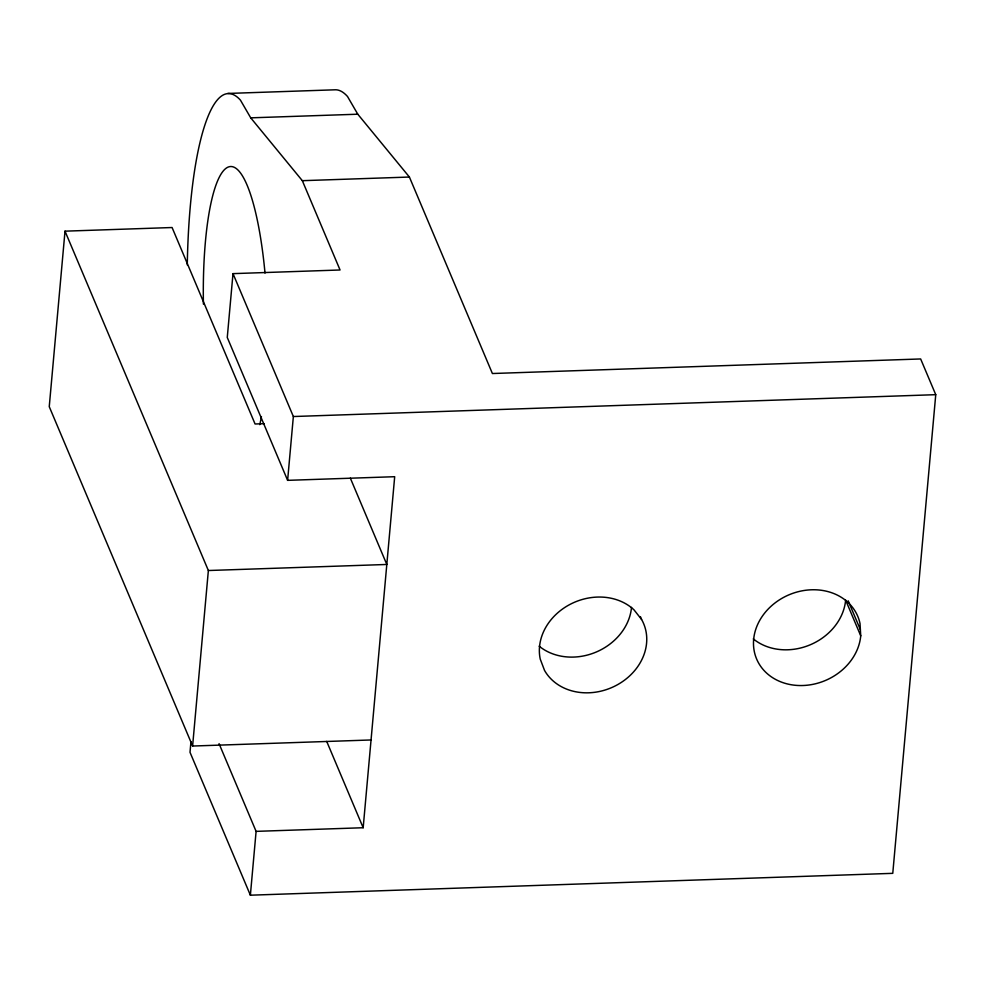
<?xml version="1.0" encoding="UTF-8"?>
<svg xmlns="http://www.w3.org/2000/svg" width="985" height="985" viewBox="0 0 985 985"><rect width="100%" height="100%" fill="white"/><g stroke="black" fill="none" stroke-linecap="round" stroke-linejoin="round"><path stroke-width="1.48" d="M264.189 423.685L255.078 423.993L172.079 227.523L65.01 231.167L49.25 406.67L192.604 746.039L371.05 739.969M190.967 741.656L190.006 752.294L250.375 895.193L892.767 873.338L935.75 394.677L920.655 358.959L492.401 373.524L409.403 177.041L357.789 114.211L347.533 96.53A219.544 47.871 88.1 0 0 334.9 89.807L227.83 93.452M187.273 264.879A219.544 47.871 88.1 0 1 240.463 100.174L250.719 117.843L302.333 180.686L340.059 269.988L233.002 273.633L227.264 337.461L287.62 480.348L394.69 476.703L363.169 827.732L256.1 831.365L219.052 743.65M192.604 746.039L208.364 570.524L65.01 231.167M250.375 895.193L256.1 831.365M287.62 480.348L293.358 416.532L233.002 273.633M250.719 117.843L357.789 114.211M302.333 180.686L409.403 177.041M293.358 416.532L935.75 394.677M208.364 570.524L386.81 564.467L350.352 478.156M641.567 619.43L633.958 609.801A54.889 46.541 -22.9 0 0 570.019 604.396A54.889 46.541 -22.9 0 0 540.236 659.088L544.545 670.44A54.889 46.541 -22.9 0 0 616.105 685.474A54.889 46.541 -22.9 0 0 641.567 619.43L640.41 616.672M848.183 600.813L860.373 629.674M860.73 635.83L860.016 623.505A54.889 46.541 -22.9 0 0 776.069 602.155A54.889 46.541 -22.9 0 0 780.674 681.805A54.889 46.541 -22.9 0 0 860.73 635.83L845.635 600.111A54.889 46.541 -22.9 0 1 810.089 644.855A54.889 46.541 -22.9 0 1 753.291 638.883M326.712 741.422L363.169 827.732M631.508 607.388A54.889 46.541 -22.9 0 1 595.962 652.144A54.889 46.541 -22.9 0 1 539.164 646.172M203.415 304.119A146.359 31.914 88.1 0 1 227.436 167.413A146.359 31.914 88.1 0 1 265.014 273.116M261.444 416.581A146.359 31.914 88.1 0 1 259.781 424.658"/></g></svg>
